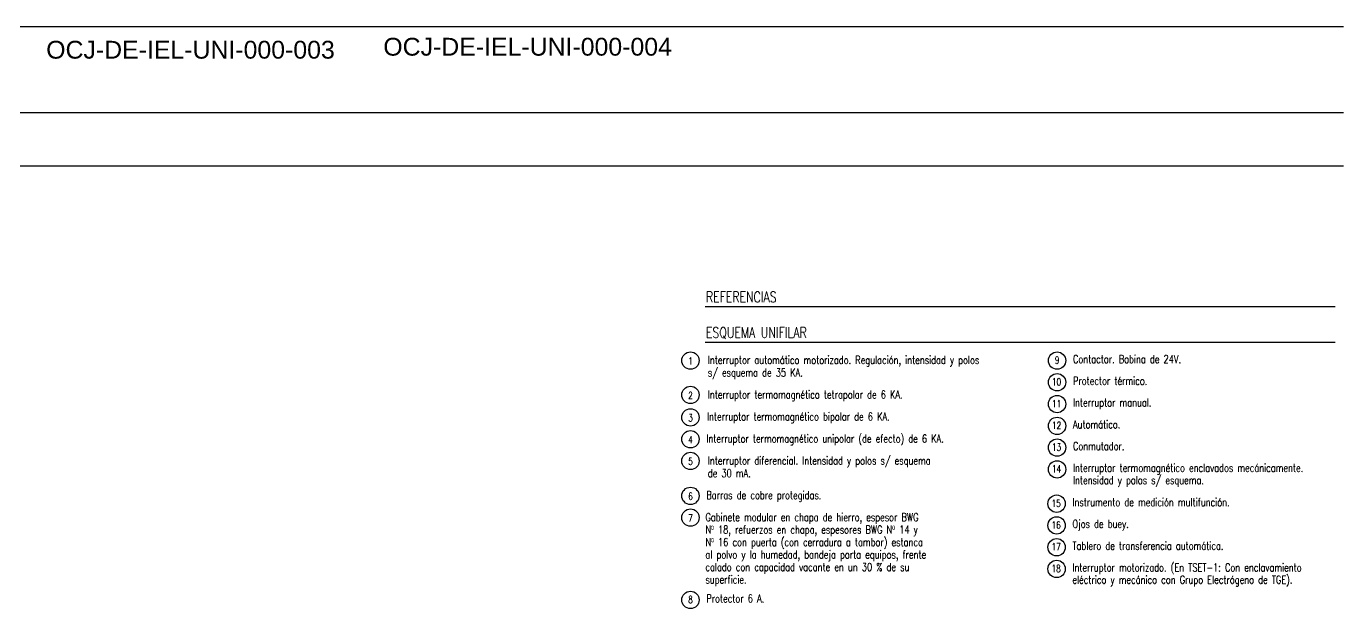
# Model space of a CAD drawing. Extents: x 2998 to 3854, y 1175 to 1727.
# Drawn here: x 3668.9 to 3854.1, y 1175.1 to 1256.9 of the extents above; entities that cross this region are included whole.
import ezdxf

# ---------------------------------------------------------------- set-up
doc = ezdxf.new("R2010")
doc.units = 0
doc.layers.add('OCJ-ESQUEMAS UNIFILARES-CORREGIDOS IDO-REV.br$0$NOMBRE DE PLANOS', color=6, linetype='Continuous')
doc.layers.add('OCJ-ESQUEMAS UNIFILARES-CORREGIDOS IDO-REV.br$0$TEXTO', color=7, linetype='Continuous')
doc.styles.add('OCJ-ESQUEMAS UNIFILARES-CORREGIDOS IDO-REV.br$0$Electricidad', font='ROMANS.SHX', dxfattribs={"width": 0.75, "height": 0.175})
doc.styles.add('OCJ-ESQUEMAS UNIFILARES-CORREGIDOS IDO-REV.br$0$Standard', font='arial.ttf')

msp = doc.modelspace()

# ---------------------------------------------------------------- linework, layer by layer
for p, q in [((3033.12, 1256.86), (3854.06, 1256.86)), ((3033.12, 1244.77), (3854.06, 1244.77)), ((3033.12, 1237.27), (3854.06, 1237.27))]:
    msp.add_line(p, q)
at = {"layer": 'OCJ-ESQUEMAS UNIFILARES-CORREGIDOS IDO-REV.br$0$TEXTO'}
for p, q in [((3764.31, 1217.5), (3852.86, 1217.5)), ((3764.31, 1212.5), (3852.86, 1212.5))]:
    msp.add_line(p, q, dxfattribs=at)
for centre in [(3762.26, 1209.92), (3813.79, 1209.92), (3813.79, 1206.87), (3762.26, 1205.1), (3813.79, 1203.81), (3762.26, 1201.93), (3813.79, 1200.75), (3762.26, 1198.87), (3813.79, 1197.7), (3762.26, 1195.82), (3813.79, 1194.64), (3762.26, 1190.92), (3813.72, 1189.82), (3762.26, 1187.86), (3813.72, 1186.76), (3813.72, 1183.7), (3813.72, 1180.65), (3762.26, 1176.3)]:
    msp.add_circle(centre, 1.22, dxfattribs=at)

# ---------------------------------------------------------------- texts
at = {"layer": 'OCJ-ESQUEMAS UNIFILARES-CORREGIDOS IDO-REV.br$0$NOMBRE DE PLANOS', "char_height": 2.5, "attachment_point": 1, "style": 'OCJ-ESQUEMAS UNIFILARES-CORREGIDOS IDO-REV.br$0$Standard'}
for s, insert in [('OCJ-DE-IEL-UNI-000-004', (3719.09, 1255.25)), ('OCJ-DE-IEL-UNI-000-003', (3671.71, 1254.83))]:
    msp.add_mtext_dynamic_manual_height_columns(s, width=92.7023, gutter_width=12.5, heights=[0], dxfattribs=dict(at, insert=insert))
at = {"layer": 'OCJ-ESQUEMAS UNIFILARES-CORREGIDOS IDO-REV.br$0$TEXTO', "style": 'OCJ-ESQUEMAS UNIFILARES-CORREGIDOS IDO-REV.br$0$Electricidad', "width": 0.75}
for s, height, p in [('REFERENCIAS', 1.5, (3764.43, 1218.11)), ('ESQUEMA UNIFILAR', 1.5, (3764.43, 1213.11)), ('1', 1, (3761.94, 1209.37)), ('s/ esquema de 35 KA.', 1.125, (3764.7, 1207.67)), ('Interruptor automático motorizado. Regulación, intensidad y polos', 1.125, (3764.7, 1209.44)), ('9', 1, (3813.47, 1209.48)), ('Contactor. Bobina de 24V.', 1.125, (3816.02, 1209.57)), ('10', 1, (3813.08, 1206.43)), ('Protector térmico.', 1.125, (3816.02, 1206.51)), ('2', 1, (3761.94, 1204.55)), ('Interruptor termomagnético tetrapolar de 6 KA.', 1.125, (3764.7, 1204.58)), ('11', 1, (3813.08, 1203.37)), ('Interruptor manual.', 1.125, (3816.02, 1203.46)), ('3', 1, (3761.94, 1201.38)), ('Interruptor termomagnético bipolar de 6 KA.', 1.125, (3764.58, 1201.49)), ('Automático.', 1.125, (3816.02, 1200.4)), ('Interruptor termomagnético unipolar (de efecto) de 6 KA.', 1.125, (3764.49, 1198.39)), ('12', 1, (3813.08, 1200.32)), ('4', 1, (3761.94, 1198.32)), ('13', 1, (3813.08, 1197.26)), ('Conmutador.', 1.125, (3816.02, 1197.35)), ('5', 1, (3761.94, 1195.27)), ('Interruptor diferencial. Intensidad y polos s/ esquema', 1.125, (3764.7, 1195.3)), ('de 30 mA.', 1.125, (3764.7, 1193.54)), ('14', 1, (3813.08, 1194.21)), ('Interruptor termomagnético enclavados mecánicamente.', 1.125, (3816.02, 1194.29)), ('Intensidad y polos s/ esquema.', 1.125, (3816.02, 1192.57)), ('6', 1, (3761.94, 1190.37)), ('Barras de cobre protegidas.', 1.125, (3764.49, 1190.46)), ('Instrumento de medición multifunción.', 1.125, (3815.94, 1189.47)), ('15', 1, (3813.01, 1189.38)), ('7', 1, (3761.94, 1187.31)), ('Gabinete modular en chapa de hierro, espesor BWG', 1.125, (3764.36, 1187.36)), ('16', 1, (3813.01, 1186.32)), ('Ojos de buey.', 1.125, (3815.94, 1186.41)), ('Nº 18, refuerzos en chapa, espesores BWG Nº 14 y', 1.125, (3764.36, 1185.61)), ('Nº 16 con puerta (con cerradura a tambor) estanca', 1.125, (3764.36, 1183.86)), ('al polvo y la humedad, bandeja porta equipos, frente', 1.125, (3764.36, 1182.11)), ('17', 1, (3813.01, 1183.27)), ('Tablero de transferencia automática.', 1.125, (3815.94, 1183.35)), ('calado con capacidad vacante en un 30 % de su', 1.125, (3764.36, 1180.36)), ('18', 1, (3813.01, 1180.21)), ('Interruptor motorizado. (En TSET-1: Con enclavamiento', 1.125, (3815.94, 1180.3)), ('superficie.', 1.125, (3764.36, 1178.61)), ('eléctrico y mecánico con Grupo Electrógeno de TGE).', 1.125, (3815.94, 1178.58)), ('8', 1, (3761.94, 1175.86)), ('Protector 6 A.', 1.125, (3764.49, 1175.95))]:
    msp.add_text(s, height=height, dxfattribs=at).set_placement(p)

doc.saveas('drawing.dxf')
